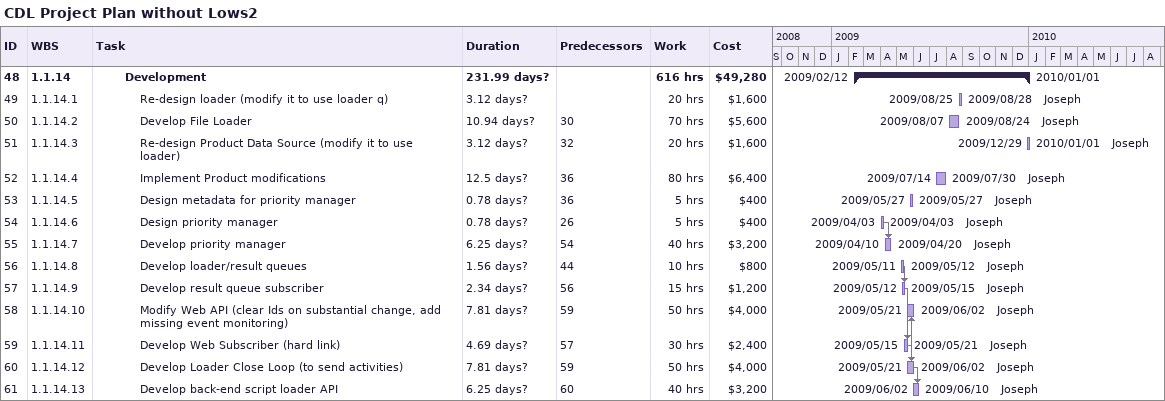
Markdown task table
CDL Project Plan without Lows2

| ID | WBS | Task | Duration | Start | Finish | Predecessors | Resources | Work (h) | Cost ($) |
|---|---|---|---|---|---|---|---|---|---|
| 48 | 1.1.14 | **Development** | 231.99d? | 2009-02-12 | 2010-01-01 |  |  | 616 | 49280 |
| 49 | 1.1.14.1 | Re-design loader (modify it to use loader q) | 3.12d? | 2009-08-25 | 2009-08-28 |  | Joseph | 20 | 1600 |
| 50 | 1.1.14.2 | Develop File Loader | 10.94d? | 2009-08-07 | 2009-08-24 | 30 | Joseph | 70 | 5600 |
| 51 | 1.1.14.3 | Re-design Product Data Source (modify it to use loader) | 3.12d? | 2009-12-29 | 2010-01-01 | 32 | Joseph | 20 | 1600 |
| 52 | 1.1.14.4 | Implement Product modifications | 12.5d? | 2009-07-14 | 2009-07-30 | 36 | Joseph | 80 | 6400 |
| 53 | 1.1.14.5 | Design metadata for priority manager | 0.78d? | 2009-05-27 | 2009-05-27 | 36 | Joseph | 5 | 400 |
| 54 | 1.1.14.6 | Design priority manager | 0.78d? | 2009-04-03 | 2009-04-03 | 26 | Joseph | 5 | 400 |
| 55 | 1.1.14.7 | Develop priority manager | 6.25d? | 2009-04-10 | 2009-04-20 | 54 | Joseph | 40 | 3200 |
| 56 | 1.1.14.8 | Develop loader/result queues | 1.56d? | 2009-05-11 | 2009-05-12 | 44 | Joseph | 10 | 800 |
| 57 | 1.1.14.9 | Develop result queue subscriber | 2.34d? | 2009-05-12 | 2009-05-15 | 56 | Joseph | 15 | 1200 |
| 58 | 1.1.14.10 | Modify Web API (clear Ids on substantial change, add missing event monitoring) | 7.81d? | 2009-05-21 | 2009-06-02 | 59 | Joseph | 50 | 4000 |
| 59 | 1.1.14.11 | Develop Web Subscriber (hard link) | 4.69d? | 2009-05-15 | 2009-05-21 | 57 | Joseph | 30 | 2400 |
| 60 | 1.1.14.12 | Develop Loader Close Loop (to send activities) | 7.81d? | 2009-05-21 | 2009-06-02 | 59 | Joseph | 50 | 4000 |
| 61 | 1.1.14.13 | Develop back-end script loader API | 6.25d? | 2009-06-02 | 2009-06-10 | 60 | Joseph | 40 | 3200 |
